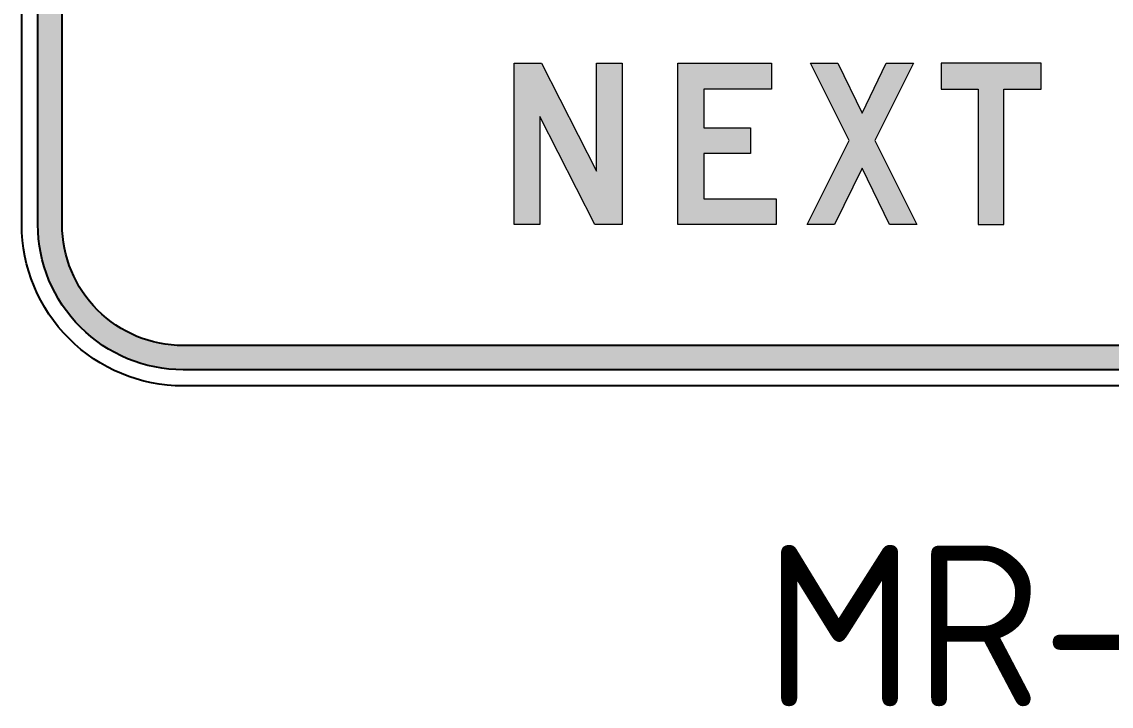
# Model space of a CAD drawing. Extents: x 135 to 275, y 151 to 236.
# Drawn here: x 134.8 to 202.3, y 150.8 to 193.2 of the extents above; entities that cross this region are included whole.
import ezdxf

# ---------------------------------------------------------------- set-up
doc = ezdxf.new("R2010")
doc.units = 0
doc.header["$LTSCALE"] = 0.5
doc.layers.add('L25', color=1, linetype='CONTINUOUS')
doc.layers.add('L35', color=3, linetype='CONTINUOUS')
doc.styles.add('ISO', font='iso3098b.shx')

msp = doc.modelspace()

# ---------------------------------------------------------------- hatches: boundary and pattern name
at = {"layer": 'L25'}
h = msp.add_hatch(color=256, dxfattribs=at)
edge = h.paths.add_edge_path()
edge.add_line((135.794, 180.634), (135.794, 225.634))
edge.add_arc((144.794, 225.634), 9, 90, 180, ccw=False)
edge.add_line((144.794, 234.634), (264.794, 234.634))
edge.add_arc((264.794, 225.634), 9, 0, 90, ccw=False)
edge.add_line((273.794, 225.634), (273.794, 180.634))
edge.add_arc((264.794, 180.634), 9, -90, 0, ccw=False)
edge.add_line((264.794, 171.634), (144.794, 171.634))
edge.add_arc((144.794, 180.634), 9, 180, 270, ccw=False)
edge = h.paths.add_edge_path(flags=16)
edge.add_line((137.294, 180.634), (137.294, 225.634))
edge.add_arc((144.794, 225.634), 7.5, 90, 180, ccw=False)
edge.add_line((144.794, 233.134), (264.794, 233.134))
edge.add_arc((264.794, 225.634), 7.5, 0, 90, ccw=False)
edge.add_line((272.294, 225.634), (272.294, 180.634))
edge.add_arc((264.794, 180.634), 7.5, -90, 0, ccw=False)
edge.add_line((264.794, 173.134), (144.794, 173.134))
edge.add_arc((144.794, 180.634), 7.5, 180, 270, ccw=False)
h = msp.add_hatch(color=256, dxfattribs=at)
h.paths.add_polyline_path([(191.772, 190.634), (191.772, 189.037), (194.071, 189.037), (194.071, 180.637), (195.668, 180.637), (195.668, 189.037), (197.968, 189.037), (197.968, 190.634)])
h.paths.add_polyline_path([(183.678, 190.634), (185.374, 190.634), (186.877, 187.539), (188.375, 190.634), (190.071, 190.634), (187.673, 185.838), (190.274, 180.637), (188.573, 180.637), (186.877, 184.137), (185.176, 180.637), (183.476, 180.637), (186.076, 185.838)])
h.paths.add_polyline_path([(175.466, 190.634), (181.26, 190.634), (181.26, 189.037), (177.063, 189.037), (177.063, 186.639), (179.96, 186.639), (179.96, 185.037), (177.063, 185.037), (177.063, 182.239), (181.562, 182.239), (181.562, 180.637), (175.466, 180.637)])
h.paths.add_polyline_path([(165.31, 190.634), (167.006, 190.634), (170.407, 183.94), (170.407, 190.634), (172.005, 190.634), (172.005, 180.637), (170.304, 180.637), (166.907, 187.337), (166.907, 180.637), (165.31, 180.637)])

# ---------------------------------------------------------------- linework, layer by layer
for points in [[(135.794, 180.634), (135.794, 225.634, -0.414214), (144.794, 234.634), (264.794, 234.634, -0.414214), (273.794, 225.634), (273.794, 180.634, -0.414214), (264.794, 171.634), (144.794, 171.634, -0.414214)], [(137.294, 180.634), (137.294, 225.634, -0.414214), (144.794, 233.134), (264.794, 233.134, -0.414214), (272.294, 225.634), (272.294, 180.634, -0.414214), (264.794, 173.134), (144.794, 173.134, -0.414214)]]:
    msp.add_lwpolyline(points, format="xyb", close=True, dxfattribs=at)
at = {"layer": 'L25', "lineweight": 0}
for points in [[(165.31, 190.634), (167.006, 190.634), (170.407, 183.94), (170.407, 190.634), (172.005, 190.634), (172.005, 180.637), (170.304, 180.637), (166.907, 187.337), (166.907, 180.637), (165.31, 180.637), (165.31, 190.634)], [(175.466, 190.634), (181.26, 190.634), (181.26, 189.037), (177.063, 189.037), (177.063, 186.639), (179.96, 186.639), (179.96, 185.037), (177.063, 185.037), (177.063, 182.239), (181.562, 182.239), (181.562, 180.637), (175.466, 180.637), (175.466, 190.634)], [(183.678, 190.634), (185.374, 190.634), (186.877, 187.539), (188.375, 190.634), (190.071, 190.634), (187.673, 185.838), (190.274, 180.637), (188.573, 180.637), (186.877, 184.137), (185.176, 180.637), (183.476, 180.637), (186.076, 185.838), (183.678, 190.634)], [(191.772, 190.634), (191.772, 189.037), (194.071, 189.037), (194.071, 180.637), (195.668, 180.637), (195.668, 189.037), (197.968, 189.037), (197.968, 190.634), (191.772, 190.634)]]:
    msp.add_lwpolyline(points, close=True, dxfattribs=at)
at = {"layer": 'L35'}
msp.add_lwpolyline([(134.794, 180.634), (134.794, 225.634, -0.414214), (144.794, 235.634), (264.794, 235.634, -0.414214), (274.794, 225.634), (274.794, 180.634, -0.414214), (264.794, 170.634), (144.794, 170.634, -0.414214)], format="xyb", close=True, dxfattribs=at)

# ---------------------------------------------------------------- texts
at = {"layer": 'L25', "insert": (180.83, 160.775), "char_height": 10, "attachment_point": 1, "style": 'ISO'}
msp.add_mtext_dynamic_manual_height_columns('MR-GM-43', width=112.72289, gutter_width=12.5, heights=[0], dxfattribs=at)

doc.saveas('drawing.dxf')
